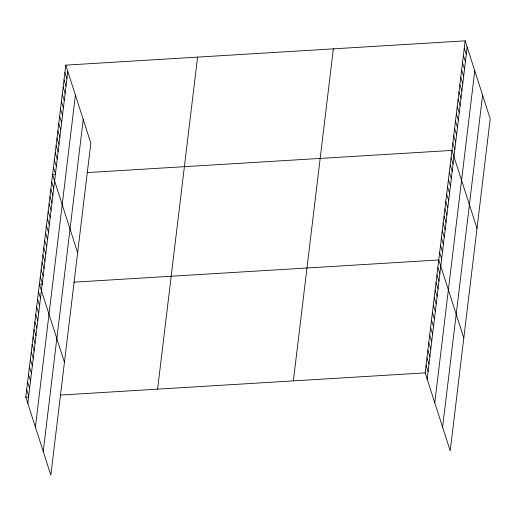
<?xml version="1.0" encoding="UTF-8"?>
<svg xmlns="http://www.w3.org/2000/svg" width="516" height="516" viewBox="0 0 516 516"><rect width="100%" height="100%" fill="white"/><g stroke="black" fill="none" stroke-linecap="round" stroke-linejoin="round"><path stroke-width="0.77" d="M65.79 65.132L90.835 143.132L50.845 475.165L25.8 397.165L65.79 65.132L465.155 40.835L490.2 118.835L450.21 450.868L425.165 372.868L465.155 40.835M27.806 403.422L67.802 71.389M35.41 427.1L75.401 95.06M43.241 451.487L83.231 119.454M157.593 389.148L197.583 57.115M293.372 380.885L333.368 48.852M427.171 379.125L467.167 47.085M434.775 402.796L474.765 70.763M442.605 427.19L482.595 95.157M55.734 174.511L52.593 174.705L77.639 252.705M87.114 172.602L451.958 150.408L477.003 228.401M42.538 284.084L39.397 284.277L64.442 362.277M73.917 282.175L438.761 259.974L463.807 337.974M25.8 397.165L28.935 396.978M60.314 395.069L425.165 372.868M464.277 48.136L466.283 54.393M463.4 55.444L465.406 61.694M462.517 62.746L464.523 69.002M461.639 70.053L463.645 76.303M460.756 77.355L462.768 83.611M459.879 84.663L461.885 90.913M459.001 91.971L461.007 98.221M458.118 99.272L460.124 105.522M457.24 106.58L459.246 112.83M456.357 113.881L458.369 120.138M455.48 121.189L457.486 127.439M454.602 128.49L456.608 134.747M453.719 135.798L455.725 142.048M452.842 143.1L454.848 149.356M451.081 157.709L453.087 163.965M450.204 165.017L452.21 171.267M449.32 172.318L451.326 178.575M448.443 179.626L450.449 185.876M447.559 186.927L449.571 193.184M446.682 194.235L448.688 200.485M445.798 201.537L447.811 207.793M444.921 208.845L446.927 215.095M444.044 216.146L446.05 222.402M443.16 223.454L445.173 229.704M442.283 230.755L444.289 237.012M441.399 238.063L443.412 244.313M440.522 245.364L442.528 251.621M439.645 252.672L441.651 258.922M437.858 267.501L439.864 273.757M436.949 275.028L438.955 281.285M436.046 282.555L438.052 288.805M435.136 290.082L437.142 296.332M434.227 297.609L436.239 303.86M433.324 305.137L435.33 311.387M432.414 312.657L434.427 318.914M431.511 320.184L433.517 326.441M430.602 327.712L432.614 333.962M429.699 335.239L431.705 341.489M428.79 342.766L430.802 349.016M427.887 350.293L429.892 356.543M426.977 357.814L428.983 364.07M426.074 365.341L428.08 371.597M64.913 72.44L66.919 78.69M64.036 79.741L66.042 85.998M63.152 87.049L65.158 93.299M62.275 94.351L64.281 100.607M61.391 101.658L63.404 107.909M60.514 108.96L62.52 115.216M59.637 116.268L61.643 122.518M58.753 123.569L60.759 129.826M57.876 130.877L59.882 137.127M56.992 138.178L59.005 144.435M56.115 145.486L58.121 151.736M55.231 152.788L57.244 159.044M54.354 160.095L56.36 166.345M53.477 167.403L55.483 173.653M51.716 182.013L53.722 188.263M50.832 189.314L52.845 195.57M49.955 196.622L51.961 202.872M49.078 203.923L51.084 210.18M48.194 211.231L50.2 217.481M47.317 218.532L49.323 224.789M46.434 225.84L48.446 232.09M45.556 233.142L47.562 239.398M44.679 240.45L46.685 246.7M43.796 247.751L45.801 254.007M42.918 255.059L44.924 261.309M42.035 262.36L44.047 268.617M41.157 269.668L43.163 275.918M40.28 276.969L42.286 283.226M38.494 291.804L40.5 298.055M37.584 299.332L39.59 305.582M36.681 306.852L38.687 313.109M35.772 314.379L37.778 320.636M34.862 321.907L36.875 328.163M33.959 329.434L35.965 335.684M33.05 336.961L35.062 343.211M32.147 344.488L34.153 350.738M31.237 352.009L33.25 358.265M30.334 359.536L32.34 365.792M29.425 367.063L31.431 373.32M28.522 374.59L30.528 380.84M27.612 382.117L29.618 388.367M26.709 389.645L28.715 395.895"/></g></svg>
